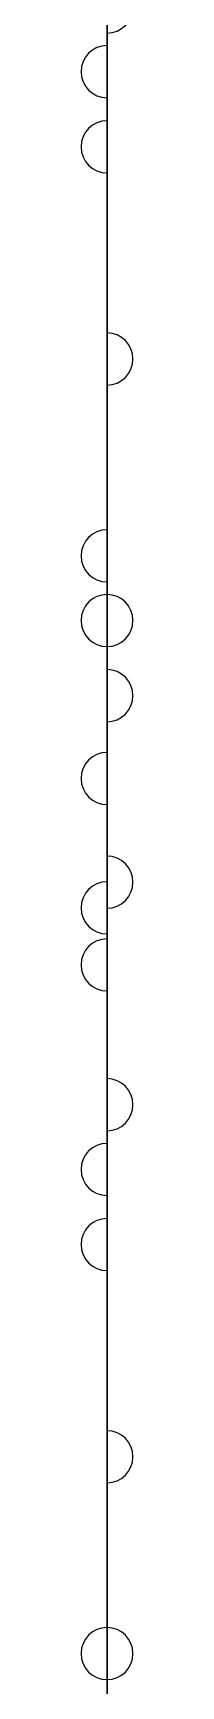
# Model space of a CAD drawing. Header units: millimetres. Extents: x 306 to 308, y -192 to 122.
# Drawn here: x 306.3 to 308.1, y -36.1 to 20.8 of the extents above; entities that cross this region are included whole.
import ezdxf

# ---------------------------------------------------------------- set-up
doc = ezdxf.new("R2010")
doc.units = ezdxf.units.MM
doc.layers.add('f', color=7, linetype='CONTINUOUS')

msp = doc.modelspace()

# ---------------------------------------------------------------- linework, layer by layer
at = {"layer": 'f'}
for p, q in [((307.156, 121.996, 373.259), (307.156, -192.004, 373.259)), ((307.156, -192.004, -19.741), (307.156, 121.996, -19.741)), ((307.156, 7.611, 294.259), (307.156, 35.781, 294.259)), ((307.156, 7.611, 217.259), (307.156, 35.781, 217.259)), ((307.156, 7.611, 332.759), (307.156, 35.781, 332.759)), ((307.156, 7.611, 140.259), (307.156, 35.781, 140.259)), ((307.156, 7.611, -13.741), (307.156, 31.325, -13.741)), ((307.156, 31.325, -11.741), (307.156, 7.611, -11.741)), ((307.156, 31.325, 65.259), (307.156, 7.611, 65.259)), ((307.156, 7.611, 63.259), (307.156, 31.325, 63.259)), ((307.156, 7.611, 255.759), (307.156, 31.325, 255.759)), ((307.156, 31.325, 257.759), (307.156, 7.611, 257.759)), ((307.156, 7.611, 101.759), (307.156, 31.325, 101.759)), ((307.156, 31.325, 103.759), (307.156, 7.611, 103.759)), ((307.156, 7.611, 178.759), (307.156, 31.325, 178.759)), ((307.156, 31.325, 180.759), (307.156, 7.611, 180.759)), ((307.156, 7.611, 24.759), (307.156, 31.325, 24.759)), ((307.156, 31.325, 26.759), (307.156, 7.611, 26.759)), ((307.156, 14.03, -9.741), (307.156, 29.361, -9.741)), ((307.156, 14.03, 105.759), (307.156, 29.361, 105.759)), ((307.156, 14.03, 259.759), (307.156, 29.361, 259.759)), ((307.156, 14.03, 67.259), (307.156, 29.361, 67.259)), ((307.156, 14.03, 182.759), (307.156, 29.361, 182.759)), ((307.156, 14.03, 28.759), (307.156, 29.361, 28.759)), ((307.156, 20.798, 7.315), (307.156, 13.133, -8.301)), ((307.156, 20.798, 122.815), (307.156, 13.133, 107.199)), ((307.156, 20.798, 276.815), (307.156, 13.133, 261.199)), ((307.156, 20.798, 324.392), (307.156, 6.713, 295.699)), ((307.156, 20.798, 247.392), (307.156, 6.713, 218.699)), ((307.156, 20.798, 362.892), (307.156, 6.713, 334.199)), ((307.156, 20.798, 170.392), (307.156, 6.713, 141.699)), ((307.156, 20.798, 84.315), (307.156, 13.133, 68.699)), ((307.156, 20.798, 199.815), (307.156, 13.133, 184.199)), ((307.156, 20.798, 45.815), (307.156, 13.133, 30.199)), ((307.156, 10.472, -9.182), (307.156, 20.365, 10.972)), ((307.156, 10.472, 29.318), (307.156, 20.365, 49.472)), ((307.156, 10.472, 183.318), (307.156, 20.365, 203.472)), ((307.156, 10.472, 67.818), (307.156, 20.365, 87.972)), ((307.156, 10.472, 260.318), (307.156, 20.365, 280.472)), ((307.156, 10.472, 106.318), (307.156, 20.365, 126.472)), ((307.156, 18.57, 11.853), (307.156, 8.677, -8.301)), ((307.156, 18.57, 50.353), (307.156, 8.677, 30.199)), ((307.156, 18.57, 204.353), (307.156, 8.677, 184.199)), ((307.156, 18.57, 88.853), (307.156, 8.677, 68.699)), ((307.156, 18.57, 281.353), (307.156, 8.677, 261.199)), ((307.156, 18.57, 127.353), (307.156, 8.677, 107.199)), ((307.156, 3.693, 337.126), (307.156, 17.779, 365.818)), ((307.156, 3.693, 260.126), (307.156, 17.779, 288.818)), ((307.156, 3.693, 106.126), (307.156, 17.779, 134.818)), ((307.156, 3.693, 67.626), (307.156, 17.779, 96.318)), ((307.156, 3.693, 298.626), (307.156, 17.779, 327.318)), ((307.156, 3.693, 29.126), (307.156, 17.779, 57.818)), ((307.156, 3.693, 183.126), (307.156, 17.779, 211.818)), ((307.156, 3.693, 221.626), (307.156, 17.779, 250.318)), ((307.156, 3.693, -9.374), (307.156, 17.779, 19.318)), ((307.156, 3.693, 144.626), (307.156, 17.779, 173.318)), ((307.156, 16.881, 290.259), (307.156, -11.289, 290.259)), ((307.156, 16.881, 136.259), (307.156, -11.289, 136.259)), ((307.156, 15.983, 366.699), (307.156, 1.898, 338.007)), ((307.156, 15.983, 97.199), (307.156, 1.898, 68.507)), ((307.156, 15.983, 328.199), (307.156, 1.898, 299.507)), ((307.156, 15.983, 58.699), (307.156, 1.898, 30.007)), ((307.156, 15.983, 212.699), (307.156, 1.898, 184.007)), ((307.156, 15.983, 251.199), (307.156, 1.898, 222.507)), ((307.156, 15.983, 20.199), (307.156, 1.898, -8.493)), ((307.156, 15.983, 174.199), (307.156, 1.898, 145.507)), ((307.156, 12.425, 97.759), (307.156, -11.289, 97.759)), ((307.156, -11.289, 95.759), (307.156, 12.425, 95.759)), ((307.156, 12.425, 174.759), (307.156, -11.289, 174.759)), ((307.156, -11.289, 172.759), (307.156, 12.425, 172.759)), ((307.156, 12.425, 59.259), (307.156, -11.289, 59.259)), ((307.156, -11.289, 57.259), (307.156, 12.425, 57.259)), ((307.156, 12.425, 20.759), (307.156, -11.289, 20.759)), ((307.156, -11.289, 18.759), (307.156, 12.425, 18.759)), ((307.156, 12.425, 251.759), (307.156, -11.289, 251.759)), ((307.156, -11.289, 249.759), (307.156, 12.425, 249.759)), ((307.156, 12.425, 213.259), (307.156, -11.289, 213.259)), ((307.156, -11.289, 211.259), (307.156, 12.425, 211.259)), ((307.156, 12.425, 328.759), (307.156, -11.289, 328.759)), ((307.156, -11.289, 326.759), (307.156, 12.425, 326.759)), ((307.156, 12.425, 367.259), (307.156, -11.289, 367.259)), ((307.156, -11.289, 365.259), (307.156, 12.425, 365.259)), ((307.156, 3.693, 346.203), (307.156, 11.359, 361.818)), ((307.156, 3.693, 76.703), (307.156, 11.359, 92.318)), ((307.156, 3.693, 307.703), (307.156, 11.359, 323.318)), ((307.156, 3.693, 38.203), (307.156, 11.359, 53.818)), ((307.156, 3.693, 192.203), (307.156, 11.359, 207.818)), ((307.156, 3.693, 230.703), (307.156, 11.359, 246.318)), ((307.156, 3.693, -0.297), (307.156, 11.359, 15.318)), ((307.156, 3.693, 153.703), (307.156, 11.359, 169.318)), ((307.156, 10.461, 363.259), (307.156, -4.87, 363.259)), ((307.156, 10.461, 93.759), (307.156, -4.87, 93.759)), ((307.156, 10.461, 324.759), (307.156, -4.87, 324.759)), ((307.156, 10.461, 55.259), (307.156, -4.87, 55.259)), ((307.156, 10.461, 209.259), (307.156, -4.87, 209.259)), ((307.156, 10.461, 247.759), (307.156, -4.87, 247.759)), ((307.156, 10.461, 16.759), (307.156, -4.87, 16.759)), ((307.156, 10.461, 170.759), (307.156, -4.87, 170.759)), ((307.156, -5.767, 361.818), (307.156, 1.898, 346.203)), ((307.156, -12.187, 288.818), (307.156, 1.898, 260.126)), ((307.156, -12.187, 134.818), (307.156, 1.898, 106.126)), ((307.156, -5.767, 92.318), (307.156, 1.898, 76.703)), ((307.156, -5.767, 323.318), (307.156, 1.898, 307.703)), ((307.156, -5.767, 53.818), (307.156, 1.898, 38.203)), ((307.156, -5.767, 207.818), (307.156, 1.898, 192.203)), ((307.156, -5.767, 246.318), (307.156, 1.898, 230.703)), ((307.156, -5.767, 15.318), (307.156, 1.898, -0.297)), ((307.156, -5.767, 169.318), (307.156, 1.898, 153.703)), ((307.156, 1.465, 150.046), (307.156, -8.428, 170.199)), ((307.156, 1.465, -3.954), (307.156, -8.428, 16.199)), ((307.156, 1.465, 227.046), (307.156, -8.428, 247.199)), ((307.156, 1.465, 188.546), (307.156, -8.428, 208.699)), ((307.156, 1.465, 34.546), (307.156, -8.428, 54.699)), ((307.156, 1.465, 304.046), (307.156, -8.428, 324.199)), ((307.156, 1.465, 73.046), (307.156, -8.428, 93.199)), ((307.156, 1.465, 342.546), (307.156, -8.428, 362.699)), ((307.156, -10.223, 169.318), (307.156, -0.33, 149.164)), ((307.156, -10.223, 15.318), (307.156, -0.33, -4.836)), ((307.156, -10.223, 246.318), (307.156, -0.33, 226.164)), ((307.156, -10.223, 207.818), (307.156, -0.33, 187.664)), ((307.156, -10.223, 53.818), (307.156, -0.33, 33.664)), ((307.156, -10.223, 323.318), (307.156, -0.33, 303.164)), ((307.156, -10.223, 92.318), (307.156, -0.33, 72.164)), ((307.156, -10.223, 361.818), (307.156, -0.33, 341.664)), ((307.156, -1.121, 64.699), (307.156, -15.207, 93.392)), ((307.156, -1.121, 141.699), (307.156, -15.207, 170.392)), ((307.156, -1.121, 334.199), (307.156, -15.207, 362.892)), ((307.156, -1.121, 26.199), (307.156, -15.207, 54.892)), ((307.156, -1.121, 103.199), (307.156, -15.207, 131.892)), ((307.156, -1.121, 257.199), (307.156, -15.207, 285.892)), ((307.156, -1.121, 180.199), (307.156, -15.207, 208.892)), ((307.156, -1.121, 218.699), (307.156, -15.207, 247.392)), ((307.156, -1.121, 295.699), (307.156, -15.207, 324.392)), ((307.156, -1.121, -12.301), (307.156, -15.207, 16.392)), ((307.156, -30.189, 24.759), (307.156, -2.019, 24.759)), ((307.156, -30.189, 101.759), (307.156, -2.019, 101.759)), ((307.156, -17.002, 92.51), (307.156, -2.917, 63.818)), ((307.156, -17.002, 169.51), (307.156, -2.917, 140.818)), ((307.156, -17.002, 362.01), (307.156, -2.917, 333.318)), ((307.156, -17.002, 285.01), (307.156, -2.917, 256.318)), ((307.156, -17.002, 208.01), (307.156, -2.917, 179.318)), ((307.156, -17.002, 246.51), (307.156, -2.917, 217.818)), ((307.156, -17.002, 323.51), (307.156, -2.917, 294.818)), ((307.156, -17.002, 15.51), (307.156, -2.917, -13.182)), ((307.156, -6.475, -11.741), (307.156, -30.189, -11.741)), ((307.156, -30.189, -13.741), (307.156, -6.475, -13.741)), ((307.156, -30.189, 63.259), (307.156, -6.475, 63.259)), ((307.156, -6.475, 65.259), (307.156, -30.189, 65.259)), ((307.156, -6.475, 296.259), (307.156, -30.189, 296.259)), ((307.156, -30.189, 294.259), (307.156, -6.475, 294.259)), ((307.156, -30.189, 178.759), (307.156, -6.475, 178.759)), ((307.156, -6.475, 180.759), (307.156, -30.189, 180.759)), ((307.156, -6.475, 257.759), (307.156, -30.189, 257.759)), ((307.156, -30.189, 255.759), (307.156, -6.475, 255.759)), ((307.156, -6.475, 334.759), (307.156, -30.189, 334.759)), ((307.156, -30.189, 332.759), (307.156, -6.475, 332.759)), ((307.156, -30.189, 217.259), (307.156, -6.475, 217.259)), ((307.156, -6.475, 219.259), (307.156, -30.189, 219.259)), ((307.156, -6.475, 142.259), (307.156, -30.189, 142.259)), ((307.156, -30.189, 140.259), (307.156, -6.475, 140.259)), ((307.156, -7.541, 68.699), (307.156, -15.207, 84.315)), ((307.156, -7.541, 145.699), (307.156, -15.207, 161.315)), ((307.156, -7.541, 222.699), (307.156, -15.207, 238.315)), ((307.156, -7.541, 338.199), (307.156, -15.207, 353.815)), ((307.156, -7.541, 261.199), (307.156, -15.207, 276.815)), ((307.156, -7.541, 184.199), (307.156, -15.207, 199.815)), ((307.156, -7.541, 299.699), (307.156, -15.207, 315.315)), ((307.156, -7.541, -8.301), (307.156, -15.207, 7.315)), ((307.156, -23.77, 67.259), (307.156, -8.439, 67.259)), ((307.156, -23.77, 144.259), (307.156, -8.439, 144.259)), ((307.156, -23.77, 221.259), (307.156, -8.439, 221.259)), ((307.156, -23.77, 336.759), (307.156, -8.439, 336.759)), ((307.156, -23.77, 259.759), (307.156, -8.439, 259.759)), ((307.156, -23.77, 182.759), (307.156, -8.439, 182.759)), ((307.156, -23.77, 298.259), (307.156, -8.439, 298.259)), ((307.156, -23.77, -9.741), (307.156, -8.439, -9.741)), ((307.156, -17.002, 84.315), (307.156, -24.667, 68.699)), ((307.156, -17.002, 161.315), (307.156, -24.667, 145.699)), ((307.156, -17.002, 238.315), (307.156, -24.667, 222.699)), ((307.156, -17.002, 353.815), (307.156, -24.667, 338.199)), ((307.156, -17.002, 54.892), (307.156, -31.087, 26.199)), ((307.156, -17.002, 131.892), (307.156, -31.087, 103.199)), ((307.156, -17.002, 276.815), (307.156, -24.667, 261.199)), ((307.156, -17.002, 199.815), (307.156, -24.667, 184.199)), ((307.156, -17.002, 315.315), (307.156, -24.667, 299.699)), ((307.156, -17.002, 7.315), (307.156, -24.667, -8.301)), ((307.156, -27.328, -9.182), (307.156, -17.435, 10.972)), ((307.156, -27.328, 298.818), (307.156, -17.435, 318.972)), ((307.156, -27.328, 221.818), (307.156, -17.435, 241.972)), ((307.156, -27.328, 183.318), (307.156, -17.435, 203.472)), ((307.156, -27.328, 260.318), (307.156, -17.435, 280.472)), ((307.156, -27.328, 337.318), (307.156, -17.435, 357.472)), ((307.156, -27.328, 144.818), (307.156, -17.435, 164.972)), ((307.156, -27.328, 67.818), (307.156, -17.435, 87.972)), ((307.156, -19.23, 11.853), (307.156, -29.123, -8.301)), ((307.156, -19.23, 319.853), (307.156, -29.123, 299.699)), ((307.156, -19.23, 242.853), (307.156, -29.123, 222.699)), ((307.156, -19.23, 204.353), (307.156, -29.123, 184.199)), ((307.156, -19.23, 281.353), (307.156, -29.123, 261.199)), ((307.156, -19.23, 358.353), (307.156, -29.123, 338.199)), ((307.156, -19.23, 165.853), (307.156, -29.123, 145.699)), ((307.156, -19.23, 88.853), (307.156, -29.123, 68.699)), ((307.156, -34.107, -9.374), (307.156, -20.021, 19.318)), ((307.156, -34.107, 67.626), (307.156, -20.021, 96.318)), ((307.156, -34.107, 144.626), (307.156, -20.021, 173.318)), ((307.156, -34.107, 221.626), (307.156, -20.021, 250.318)), ((307.156, -34.107, 260.126), (307.156, -20.021, 288.818)), ((307.156, -34.107, 298.626), (307.156, -20.021, 327.318)), ((307.156, -34.107, 183.126), (307.156, -20.021, 211.818)), ((307.156, -34.107, 29.126), (307.156, -20.021, 57.818)), ((307.156, -34.107, 106.126), (307.156, -20.021, 134.818)), ((307.156, -34.107, 337.126), (307.156, -20.021, 365.818)), ((307.156, -20.919, 290.259), (307.156, -49.089, 290.259)), ((307.156, -20.919, 328.759), (307.156, -49.089, 328.759)), ((307.156, -20.919, 213.259), (307.156, -49.089, 213.259)), ((307.156, -21.817, 20.199), (307.156, -35.902, -8.493)), ((307.156, -21.817, 97.199), (307.156, -35.902, 68.507)), ((307.156, -21.817, 174.199), (307.156, -35.902, 145.507)), ((307.156, -21.817, 251.199), (307.156, -35.902, 222.507)), ((307.156, -21.817, 58.699), (307.156, -35.902, 30.007)), ((307.156, -21.817, 135.699), (307.156, -35.902, 107.007)), ((307.156, -21.817, 366.699), (307.156, -35.902, 338.007)), ((307.156, -25.375, 97.759), (307.156, -49.089, 97.759)), ((307.156, -49.089, 95.759), (307.156, -25.375, 95.759)), ((307.156, -25.375, 367.259), (307.156, -49.089, 367.259)), ((307.156, -49.089, 365.259), (307.156, -25.375, 365.259)), ((307.156, -25.375, 136.259), (307.156, -49.089, 136.259)), ((307.156, -49.089, 134.259), (307.156, -25.375, 134.259)), ((307.156, -25.375, 20.759), (307.156, -49.089, 20.759)), ((307.156, -49.089, 18.759), (307.156, -25.375, 18.759)), ((307.156, -25.375, 59.259), (307.156, -49.089, 59.259)), ((307.156, -49.089, 57.259), (307.156, -25.375, 57.259)), ((307.156, -25.375, 251.759), (307.156, -49.089, 251.759)), ((307.156, -49.089, 249.759), (307.156, -25.375, 249.759)), ((307.156, -25.375, 174.759), (307.156, -49.089, 174.759)), ((307.156, -49.089, 172.759), (307.156, -25.375, 172.759)), ((307.156, -34.107, 153.703), (307.156, -26.441, 169.318)), ((307.156, -34.107, 230.703), (307.156, -26.441, 246.318)), ((307.156, -34.107, 38.203), (307.156, -26.441, 53.818)), ((307.156, -34.107, -0.297), (307.156, -26.441, 15.318)), ((307.156, -34.107, 115.203), (307.156, -26.441, 130.818)), ((307.156, -34.107, 346.203), (307.156, -26.441, 361.818)), ((307.156, -34.107, 76.703), (307.156, -26.441, 92.318)), ((307.156, -27.339, 170.759), (307.156, -42.67, 170.759)), ((307.156, -27.339, 247.759), (307.156, -42.67, 247.759)), ((307.156, -27.339, 55.259), (307.156, -42.67, 55.259)), ((307.156, -27.339, 16.759), (307.156, -42.67, 16.759)), ((307.156, -27.339, 132.259), (307.156, -42.67, 132.259)), ((307.156, -27.339, 363.259), (307.156, -42.67, 363.259)), ((307.156, -27.339, 93.759), (307.156, -42.67, 93.759)), ((307.156, -43.567, 169.318), (307.156, -35.902, 153.703)), ((307.156, -43.567, 246.318), (307.156, -35.902, 230.703)), ((307.156, -49.987, 288.818), (307.156, -35.902, 260.126)), ((307.156, -49.987, 327.318), (307.156, -35.902, 298.626)), ((307.156, -49.987, 211.818), (307.156, -35.902, 183.126)), ((307.156, -43.567, 53.818), (307.156, -35.902, 38.203)), ((307.156, -43.567, 15.318), (307.156, -35.902, -0.297)), ((307.156, -43.567, 130.818), (307.156, -35.902, 115.203)), ((307.156, -43.567, 361.818), (307.156, -35.902, 346.203)), ((307.156, -43.567, 92.318), (307.156, -35.902, 76.703))]:
    msp.add_line(p, q, dxfattribs=at)
for centre, radius, start, end in [((307.156, 21.696, 6.874), 0.898, -90, 90), ((307.156, 19.468, 11.412), 0.898, 90, -90), ((307.156, 19.468, 49.912), 0.898, 90, -90), ((307.156, 19.468, 203.912), 0.898, 90, -90), ((307.156, 19.468, 88.412), 0.898, 90, -90), ((307.156, 19.468, 280.912), 0.898, 90, -90), ((307.156, 19.468, 126.912), 0.898, 90, -90), ((307.156, 16.881, 366.259), 0.898, 90, -90), ((307.156, 16.881, 96.759), 0.898, 90, -90), ((307.156, 16.881, 327.759), 0.898, 90, -90), ((307.156, 16.881, 58.259), 0.898, 90, -90), ((307.156, 16.881, 212.259), 0.898, 90, -90), ((307.156, 16.881, 250.759), 0.898, 90, -90), ((307.156, 16.881, 19.759), 0.898, 90, -90), ((307.156, 16.881, 173.759), 0.898, 90, -90), ((307.156, 16.881, 289.259), 0.000000001, 90, 90), ((307.156, 16.881, 135.259), 0.000000001, 90, 90), ((307.156, 14.03, -8.741), 0.000000001, -90, -90), ((307.156, 14.03, 106.759), 0.000000001, -90, -90), ((307.156, 14.03, 260.759), 0.000000001, -90, -90), ((307.156, 14.03, 68.259), 0.000000001, -90, -90), ((307.156, 14.03, 183.759), 0.000000001, -90, -90), ((307.156, 14.03, 29.759), 0.000000001, -90, -90), ((307.156, 12.425, 96.759), 0.000000001, 90, -90), ((307.156, 12.425, 173.759), 0.000000001, 90, -90), ((307.156, 12.425, 58.259), 0.000000001, 90, -90), ((307.156, 12.425, 19.759), 0.000000001, 90, -90), ((307.156, 12.425, 250.759), 0.000000001, 90, -90), ((307.156, 12.425, 212.259), 0.000000001, 90, -90), ((307.156, 12.425, 327.759), 0.000000001, 90, -90), ((307.156, 12.425, 366.259), 0.000000001, 90, -90), ((307.156, 9.574, -8.741), 0.898, -90, 90), ((307.156, 9.574, 29.759), 0.898, -90, 90), ((307.156, 9.574, 183.759), 0.898, -90, 90), ((307.156, 9.574, 68.259), 0.898, -90, 90), ((307.156, 9.574, 260.759), 0.898, -90, 90), ((307.156, 9.574, 106.759), 0.898, -90, 90), ((307.156, 10.461, 362.259), 0.000000001, 90, 90), ((307.156, 10.461, 92.759), 0.000000001, 90, 90), ((307.156, 10.461, 323.759), 0.000000001, 90, 90), ((307.156, 10.461, 54.259), 0.000000001, 90, 90), ((307.156, 10.461, 208.259), 0.000000001, 90, 90), ((307.156, 10.461, 246.759), 0.000000001, 90, 90), ((307.156, 10.461, 15.759), 0.000000001, 90, 90), ((307.156, 10.461, 169.759), 0.000000001, 90, 90), ((307.156, 7.611, -12.741), 0.000000001, -90, 90), ((307.156, 7.611, 64.259), 0.000000001, -90, 90), ((307.156, 7.611, 295.259), 0.000000001, -90, -90), ((307.156, 7.611, 218.259), 0.000000001, -90, -90), ((307.156, 7.611, 333.759), 0.000000001, -90, -90), ((307.156, 7.611, 141.259), 0.000000001, -90, -90), ((307.156, 7.611, 256.759), 0.000000001, -90, 90), ((307.156, 7.611, 102.759), 0.000000001, -90, 90), ((307.156, 7.611, 179.759), 0.000000001, -90, 90), ((307.156, 7.611, 25.759), 0.000000001, -90, 90), ((307.156, 2.796, 346.644), 0.898, 90, -90), ((307.156, 2.796, 337.567), 0.898, 90, -90), ((307.156, 2.796, 260.567), 0.898, 90, -90), ((307.156, 2.796, 106.567), 0.898, 90, -90), ((307.156, 2.796, 77.144), 0.898, 90, -90), ((307.156, 2.796, 68.067), 0.898, 90, -90), ((307.156, 2.796, 308.144), 0.898, 90, -90), ((307.156, 2.796, 299.067), 0.898, 90, -90), ((307.156, 2.796, 38.644), 0.898, 90, -90), ((307.156, 2.796, 29.567), 0.898, 90, -90), ((307.156, 2.796, 192.644), 0.898, 90, -90), ((307.156, 2.796, 183.567), 0.898, 90, -90), ((307.156, 2.796, 231.144), 0.898, 90, -90), ((307.156, 2.796, 222.067), 0.898, 90, -90), ((307.156, 2.796, 0.144), 0.898, 90, -90), ((307.156, 2.796, -8.933), 0.898, 90, -90), ((307.156, 2.796, 154.144), 0.898, 90, -90), ((307.156, 2.796, 145.067), 0.898, 90, -90), ((307.156, 0.568, 226.605), 0.898, 90, -90), ((307.156, 0.568, 149.605), 0.898, -90, 90), ((307.156, 0.568, -4.395), 0.898, -90, 90), ((307.156, 0.568, 188.105), 0.898, -90, 90), ((307.156, 0.568, 34.105), 0.898, -90, 90), ((307.156, 0.568, 303.605), 0.898, -90, 90), ((307.156, 0.568, 72.605), 0.898, -90, 90), ((307.156, 0.568, 342.105), 0.898, -90, 90), ((307.156, -2.019, 64.259), 0.898, -90, 90), ((307.156, -2.019, 141.259), 0.898, -90, 90), ((307.156, -2.019, 333.759), 0.898, -90, 90), ((307.156, -2.019, 25.759), 0.898, -90, 90), ((307.156, -2.019, 102.759), 0.898, -90, 90), ((307.156, -2.019, 256.759), 0.898, -90, 90), ((307.156, -2.019, 179.759), 0.898, -90, 90), ((307.156, -2.019, 218.259), 0.898, -90, 90), ((307.156, -2.019, 295.259), 0.898, -90, 90), ((307.156, -2.019, -12.741), 0.898, -90, 90), ((307.156, -4.87, 362.259), 0.898, 90, -90), ((307.156, -4.87, 92.759), 0.898, 90, -90), ((307.156, -4.87, 323.759), 0.898, 90, -90), ((307.156, -4.87, 54.259), 0.898, 90, -90), ((307.156, -4.87, 208.259), 0.898, 90, -90), ((307.156, -4.87, 246.759), 0.898, 90, -90), ((307.156, -4.87, 15.759), 0.898, 90, -90), ((307.156, -4.87, 169.759), 0.898, 90, -90), ((307.156, -6.475, -12.741), 0.000000001, 90, -90), ((307.156, -6.475, 64.259), 0.000000001, 90, -90), ((307.156, -6.475, 295.259), 0.000000001, 90, -90), ((307.156, -6.475, 179.759), 0.000000001, 90, -90), ((307.156, -6.475, 256.759), 0.000000001, 90, -90), ((307.156, -6.475, 333.759), 0.000000001, 90, -90), ((307.156, -6.475, 218.259), 0.000000001, 90, -90), ((307.156, -6.475, 141.259), 0.000000001, 90, -90), ((307.156, -8.439, 68.259), 0.898, -90, 90), ((307.156, -8.439, 145.259), 0.898, -90, 90), ((307.156, -8.439, 222.259), 0.898, -90, 90), ((307.156, -8.439, 337.759), 0.898, -90, 90), ((307.156, -8.439, 260.759), 0.898, -90, 90), ((307.156, -8.439, 183.759), 0.898, -90, 90), ((307.156, -8.439, 299.259), 0.898, -90, 90), ((307.156, -8.439, -8.741), 0.898, -90, 90), ((307.156, -9.326, 169.759), 0.898, 90, -90), ((307.156, -9.326, 15.759), 0.898, 90, -90), ((307.156, -9.326, 246.759), 0.898, 90, -90), ((307.156, -9.326, 208.259), 0.898, 90, -90), ((307.156, -9.326, 54.259), 0.898, 90, -90), ((307.156, -9.326, 323.759), 0.898, 90, -90), ((307.156, -9.326, 92.759), 0.898, 90, -90), ((307.156, -9.326, 362.259), 0.898, 90, -90), ((307.156, -11.289, 289.259), 0.898, 90, -90), ((307.156, -11.289, 135.259), 0.898, 90, -90), ((307.156, -11.289, 96.759), 0.000000001, -90, 90), ((307.156, -11.289, 173.759), 0.000000001, -90, 90), ((307.156, -11.289, 58.259), 0.000000001, -90, 90), ((307.156, -11.289, 19.759), 0.000000001, -90, 90), ((307.156, -11.289, 250.759), 0.000000001, -90, 90), ((307.156, -11.289, 212.259), 0.000000001, -90, 90), ((307.156, -11.289, 327.759), 0.000000001, -90, 90), ((307.156, -11.289, 366.259), 0.000000001, -90, 90), ((307.156, -16.104, 92.951), 0.898, -90, 90), ((307.156, -16.104, 83.874), 0.898, -90, 90), ((307.156, -16.104, 169.951), 0.898, -90, 90), ((307.156, -16.104, 160.874), 0.898, -90, 90), ((307.156, -16.104, 237.874), 0.898, -90, 90), ((307.156, -16.104, 362.451), 0.898, -90, 90), ((307.156, -16.104, 353.374), 0.898, -90, 90), ((307.156, -16.104, 54.451), 0.898, -90, 90), ((307.156, -16.104, 131.451), 0.898, -90, 90), ((307.156, -16.104, 276.374), 0.898, -90, 90), ((307.156, -16.104, 285.451), 0.898, -90, 90), ((307.156, -16.104, 199.374), 0.898, -90, 90), ((307.156, -16.104, 208.451), 0.898, -90, 90), ((307.156, -16.104, 246.951), 0.898, -90, 90), ((307.156, -16.104, 314.874), 0.898, -90, 90), ((307.156, -16.104, 323.951), 0.898, -90, 90), ((307.156, -16.104, 6.874), 0.898, -90, 90), ((307.156, -16.104, 15.951), 0.898, -90, 90), ((307.156, -18.332, 11.412), 0.898, 90, -90), ((307.156, -18.332, 319.412), 0.898, 90, -90), ((307.156, -18.332, 242.412), 0.898, 90, -90), ((307.156, -18.332, 203.912), 0.898, 90, -90), ((307.156, -18.332, 280.912), 0.898, 90, -90), ((307.156, -18.332, 357.912), 0.898, 90, -90), ((307.156, -18.332, 165.412), 0.898, 90, -90), ((307.156, -18.332, 88.412), 0.898, 90, -90), ((307.156, -20.919, 19.759), 0.898, 90, -90), ((307.156, -20.919, 96.759), 0.898, 90, -90), ((307.156, -20.919, 173.759), 0.898, 90, -90), ((307.156, -20.919, 250.759), 0.898, 90, -90), ((307.156, -20.919, 58.259), 0.898, 90, -90), ((307.156, -20.919, 135.259), 0.898, 90, -90), ((307.156, -20.919, 366.259), 0.898, 90, -90), ((307.156, -20.919, 289.259), 0.000000001, 90, 90), ((307.156, -20.919, 327.759), 0.000000001, 90, 90), ((307.156, -20.919, 212.259), 0.000000001, 90, 90), ((307.156, -23.77, 68.259), 0.000000001, -90, -90), ((307.156, -23.77, 145.259), 0.000000001, -90, -90), ((307.156, -23.77, 222.259), 0.000000001, -90, -90), ((307.156, -23.77, 337.759), 0.000000001, -90, -90), ((307.156, -23.77, 260.759), 0.000000001, -90, -90), ((307.156, -23.77, 183.759), 0.000000001, -90, -90), ((307.156, -23.77, 299.259), 0.000000001, -90, -90), ((307.156, -23.77, -8.741), 0.000000001, -90, -90), ((307.156, -25.375, 96.759), 0.000000001, 90, -90), ((307.156, -25.375, 366.259), 0.000000001, 90, -90), ((307.156, -25.375, 135.259), 0.000000001, 90, -90), ((307.156, -25.375, 19.759), 0.000000001, 90, -90), ((307.156, -25.375, 58.259), 0.000000001, 90, -90), ((307.156, -25.375, 250.759), 0.000000001, 90, -90), ((307.156, -25.375, 173.759), 0.000000001, 90, -90), ((307.156, -28.226, -8.741), 0.898, -90, 90), ((307.156, -28.226, 299.259), 0.898, -90, 90), ((307.156, -28.226, 222.259), 0.898, -90, 90), ((307.156, -28.226, 183.759), 0.898, -90, 90), ((307.156, -28.226, 260.759), 0.898, -90, 90), ((307.156, -28.226, 337.759), 0.898, -90, 90), ((307.156, -28.226, 145.259), 0.898, -90, 90), ((307.156, -28.226, 68.259), 0.898, -90, 90), ((307.156, -27.339, 169.759), 0.000000001, 90, 90), ((307.156, -27.339, 246.759), 0.000000001, 90, 90), ((307.156, -27.339, 54.259), 0.000000001, 90, 90), ((307.156, -27.339, 15.759), 0.000000001, 90, 90), ((307.156, -27.339, 131.259), 0.000000001, 90, 90), ((307.156, -27.339, 362.259), 0.000000001, 90, 90), ((307.156, -27.339, 92.759), 0.000000001, 90, 90), ((307.156, -30.189, -12.741), 0.000000001, -90, 90), ((307.156, -30.189, 64.259), 0.000000001, -90, 90), ((307.156, -30.189, 295.259), 0.000000001, -90, 90), ((307.156, -30.189, 179.759), 0.000000001, -90, 90), ((307.156, -30.189, 256.759), 0.000000001, -90, 90), ((307.156, -30.189, 25.759), 0.000000001, -90, -90), ((307.156, -30.189, 102.759), 0.000000001, -90, -90), ((307.156, -30.189, 333.759), 0.000000001, -90, 90), ((307.156, -30.189, 218.259), 0.000000001, -90, 90), ((307.156, -30.189, 141.259), 0.000000001, -90, 90), ((307.156, -35.004, 154.144), 0.898, 90, -90), ((307.156, -35.004, 231.144), 0.898, 90, -90), ((307.156, -35.004, 260.567), 0.898, 90, -90), ((307.156, -35.004, 299.067), 0.898, 90, -90), ((307.156, -35.004, 183.567), 0.898, 90, -90), ((307.156, -35.004, 38.644), 0.898, 90, -90), ((307.156, -35.004, 0.144), 0.898, 90, -90), ((307.156, -35.004, 115.644), 0.898, 90, -90), ((307.156, -35.004, 346.644), 0.898, 90, -90), ((307.156, -35.004, 77.144), 0.898, 90, -90), ((307.156, -35.004, -8.933), 0.898, -90, 90), ((307.156, -35.004, 68.067), 0.898, -90, 90), ((307.156, -35.004, 145.067), 0.898, -90, 90), ((307.156, -35.004, 222.067), 0.898, -90, 90), ((307.156, -35.004, 29.567), 0.898, -90, 90), ((307.156, -35.004, 106.567), 0.898, -90, 90), ((307.156, -35.004, 337.567), 0.898, -90, 90)]:
    msp.add_arc(centre, radius, start, end, dxfattribs=at)

doc.saveas('drawing.dxf')
